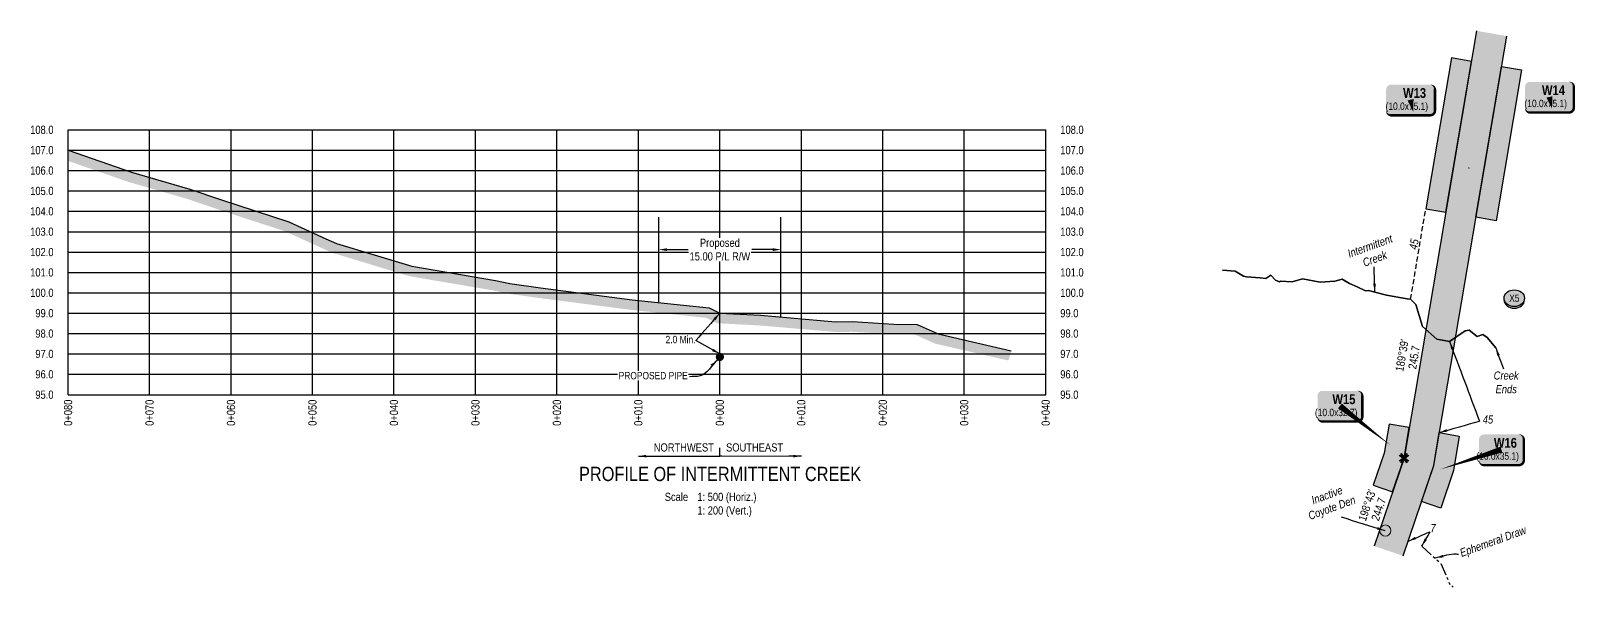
# Model space of a CAD drawing. Extents: x 406232 to 435383, y 6039561 to 6052989.
# Drawn here: x 417328 to 419224, y 6049374 to 6050057 of the extents above; entities that cross this region are included whole.
import ezdxf
from ezdxf.enums import TextEntityAlignment as Align

# ---------------------------------------------------------------- set-up
doc = ezdxf.new("R2010")
doc.units = 0
doc.header["$LTSCALE"] = 5
doc.header["$PDSIZE"] = 0.5
for name, pattern in [('foc-TIELINE', [1.875, 1.25, -0.625]), ('foc-TOPO', [1, 0.2, -0.8]), ('foc-TOPO-ephemeral', [6.25, 3.125, -0.625, 0.625, -0.625, 0.625, -0.625])]:
    doc.linetypes.add(name, pattern=pattern)
doc.layers.get('Defpoints').update_dxf_attribs({"color": 9})
for name, color, linetype, lineweight in [('AS-GENERAL', 48, 'Continuous', 18), ('T-TEXT', 48, 'Continuous', 18), ('T-TIE-T', 201, 'Continuous', 18)]:
    doc.layers.add(name, color=color, linetype=linetype, lineweight=lineweight)
for name, color, linetype in [('CG-NOTES', 7, 'Continuous'), ('DETAIL-T', 7, 'Continuous'), ('L-BD', 7, 'Continuous'), ('L-DETAIL-T', 3, 'Continuous'), ('L-MON', 1, 'Continuous'), ('P-CROSSINGS', 250, 'Continuous'), ('P-CROSSINGS-GRID', 8, 'Continuous'), ('P-CROSSINGS-GROUND', 48, 'foc-TOPO'), ('P-CROSSINGS-LINE', 3, 'Continuous'), ('P-PROPOSED', 10, 'Continuous'), ('P-PROPOSED-H', 21, 'Continuous'), ('P-TEMP-BLOCKS', 250, 'Continuous'), ('P-TEMP-H', 41, 'Continuous'), ('P-TEMP_WORKSPACE', 46, 'Continuous'), ('S-T7', 7, 'Continuous'), ('T-CREEK', 160, 'Continuous'), ('T-DRAW', 143, 'foc-TOPO-ephemeral'), ('T-TIE', 201, 'foc-TIELINE'), ('T-WATER-T', 170, 'Continuous')]:
    doc.layers.add(name, color=color, linetype=linetype)
doc.styles.add('140', font='ARIALN.TTF', dxfattribs={"height": 15})
doc.styles.add('80', font='ARIALN.TTF', dxfattribs={"height": 10})
doc.styles.add('80CG', font='ARIALN.TTF', dxfattribs={"height": 10})
doc.styles.add('80L', font='ARIALN.TTF', dxfattribs={"height": 10})
doc.styles.add('80LS', font='ARIALNI.TTF', dxfattribs={"height": 10})
doc.styles.add('BOLD', font='ARIALNB.TTF')
doc.styles.add('Crossing', font='ARIALN.TTF', dxfattribs={"height": 10})
doc.styles.add('foc-LtypeFont', font='ARIALN.TTF', dxfattribs={"height": 7.349999999999999})
doc.linetypes.add('foc-TOPO-flowdirection-NOLINE', pattern='A,0,[">",foc-LtypeFont,S=0.3,R=0,X=0,Y=-0.945],-20,[">",foc-LtypeFont,S=0.3,R=0,X=0,Y=-0.945],0', length=20)
doc.dimstyles.new('Compass 5 000', dxfattribs={"dimscale": 5, "dimtxt": 9, "dimasz": 2, "dimexe": 0.2, "dimexo": 0.0625, "dimgap": 0.5, "dimtad": 0, "dimtih": 1, "dimtoh": 1, "dimzin": 0, "dimdsep": 46, "dimtxsty": '80CG', "dimcen": 0.1, "dimse1": 1, "dimse2": 1, "dimclrd": 256, "dimclrt": 256, "dimaunit": 1, "dimadec": 4, "dimazin": 0, "dimtfac": 0.06, "dimtofl": 0, "dimtmove": 0, "dimatfit": 1, "dimfxl": 0.2, "dimtolj": 1, "dimtzin": 0, "dimlwd": -1, "dimarcsym": 0})

# ---------------------------------------------------------------- blocks, each defined once
blk = doc.blocks.new('PLIA')
at = {"color": 255, "const_width": 1}
blk.add_lwpolyline([(-0.5, 0, 1), (0.5, 0, 1)], format="xyb", close=True, dxfattribs=at)
blk = doc.blocks.new('PLIAA')
blk.add_blockref('PLIA', (0, 0))
blk = doc.blocks.new('PLIB')
at = {"color": 1}
blk.add_circle((0, 0), 0.8, dxfattribs=at)
blk = doc.blocks.new('PLIBB')
blk.add_blockref('PLIB', (0, 0))
blk = doc.blocks.new('PLICC')
for name in ['PLIAA', 'PLIBB']:
    blk.add_blockref(name, (0, 0))
blk = doc.blocks.new('PLI')
blk.add_blockref('PLICC', (0, 0))
blk = doc.blocks.new('*D860')
at = {"transparency": 16777216}
for p, q in [((418109.239366165, 6049788.341369713), (418135.1191940068, 6049788.341369713)), ((418239.170918165, 6049788.341369713), (418213.2910903232, 6049788.341369713))]:
    blk.add_line(p, q, dxfattribs=at)
for points in [[(418109.239366165, 6049790.00803638), (418109.239366165, 6049786.674703046), (418099.239366165, 6049788.341369713)], [(418239.170918165, 6049790.00803638), (418239.170918165, 6049786.674703046), (418249.170918165, 6049788.341369713)]]:
    blk.add_solid(points, dxfattribs=at)
at = {"layer": 'Defpoints', "color": 0, "transparency": 16777216}
for p in [(418099.239366165, 6049800.788439897), (418249.170918165, 6049800.788439897), (418249.170918165, 6049788.341369713)]:
    blk.add_point(p, dxfattribs=at)
at = {"transparency": 16777216, "insert": (418174.205142165, 6049788.341369713), "char_height": 10, "attachment_point": 5, "style": '80CG', "bg_fill": 3, "box_fill_scale": 1.1, "bg_fill_color": 256, "bg_fill_true_color": 13158600, "bg_fill_transparency": 0}
blk.add_mtext('\\A1;Proposed\\P15.00 P/L R/W', dxfattribs=at)
blk = doc.blocks.new('*U539')
h = blk.add_hatch(color=191)
edge = h.paths.add_edge_path()
edge.add_line((-23.99999999999998, -19.14915521729633), (23.99999999999998, -19.14915521729633))
edge.add_arc((23.99999999999998, -13.14915521729633), 6, 270, 360)
edge.add_line((29.99999999999998, -13.14915521729633), (29.99999999999998, 12.5))
edge.add_arc((23.99999999999998, 12.5), 6, 0, 90)
edge.add_line((23.99999999999998, 18.5), (-23.99999999999998, 18.5))
edge.add_arc((-23.99999999999998, 12.5), 6, 90, 180)
edge.add_line((-29.99999999999998, 12.5), (-29.99999999999998, -13.14915521729633))
edge.add_arc((-23.99999999999998, -13.14915521729633), 6, 180, 270)
at = {"color": 250, "flags": 128}
blk.add_lwpolyline([(-23.99999999999998, -19.14915521729633, 3, 3, 0), (23.99999999999998, -19.14915521729633, 3, 3, 0.414213562373095), (29.99999999999998, -13.14915521729633, 3, 3, 0), (29.99999999999998, 12.5, 3, 0, 0.414213562373095), (23.99999999999998, 18.5, 0, 0, 0), (-23.99999999999998, 18.5, 0, 0, 0.414213562373095), (-29.99999999999998, 12.5, 0, 0, 0), (-29.99999999999998, -13.14915521729633, 0, 3, 0.414213562373095)], format="xyseb", close=True, dxfattribs=at)
at = {"flags": 128}
blk.add_lwpolyline([(3.21835010522714, -14.80424082640029, 0, 7.5, 0), (-3.398394867633905e-15, 0, 0, 0, 0)], format="xyseb", dxfattribs=at)
at = {"color": 250}
for tag, p, height, style in [('TEMP_AREA_W1_001', (-9.212824010914055, 2.244292974654144), 12, 'BOLD'), ('ENTER_TEXT_001', (-30.65893587994544, -12.47010782646594), 9, '80')]:
    blk.add_attdef(tag, p, '', height=height, dxfattribs=dict(at, style=style))
blk = doc.blocks.new('*U657')
h = blk.add_hatch(color=191)
edge = h.paths.add_edge_path()
edge.add_line((-21.49999999999998, -19.14915521729633), (21.49999999999998, -19.14915521729633))
edge.add_arc((21.49999999999998, -13.14915521729633), 6, 270, 360)
edge.add_line((27.49999999999998, -13.14915521729633), (27.49999999999998, 12.5))
edge.add_arc((21.49999999999998, 12.5), 6, 0, 90)
edge.add_line((21.49999999999998, 18.5), (-21.49999999999998, 18.5))
edge.add_arc((-21.49999999999998, 12.5), 6, 90, 180)
edge.add_line((-27.49999999999998, 12.5), (-27.49999999999998, -13.14915521729633))
edge.add_arc((-21.49999999999998, -13.14915521729633), 6, 180, 270)
at = {"color": 250, "flags": 128}
blk.add_lwpolyline([(-21.49999999999998, -19.14915521729633, 3, 3, 0), (21.49999999999998, -19.14915521729633, 3, 3, 0.414213562373095), (27.49999999999998, -13.14915521729633, 3, 3, 0), (27.49999999999998, 12.5, 3, 0, 0.414213562373095), (21.49999999999998, 18.5, 0, 0, 0), (-21.49999999999998, 18.5, 0, 0, 0.414213562373095), (-27.49999999999998, 12.5, 0, 0, 0), (-27.49999999999998, -13.14915521729633, 0, 3, 0.414213562373095)], format="xyseb", close=True, dxfattribs=at)
at = {"flags": 128}
blk.add_lwpolyline([(61.81061825571202, -48.09368143385647, 0, 7.5, 0), (-3.398394867633905e-15, 0, 0, 0, 0)], format="xyseb", dxfattribs=at)
at = {"color": 250}
for tag, p, height, style in [('TEMP_AREA_W1_001', (-9.212824010914055, 2.244292974654144), 12, 'BOLD'), ('ENTER_TEXT_001', (-30.65893587994544, -12.47010782646594), 9, '80')]:
    blk.add_attdef(tag, p, '', height=height, dxfattribs=dict(at, style=style))
blk = doc.blocks.new('*U658')
h = blk.add_hatch(color=191)
edge = h.paths.add_edge_path()
edge.add_line((-21.49999999999998, -19.14915521729633), (21.49999999999998, -19.14915521729633))
edge.add_arc((21.49999999999998, -13.14915521729633), 6, 270, 360)
edge.add_line((27.49999999999998, -13.14915521729633), (27.49999999999998, 12.5))
edge.add_arc((21.49999999999998, 12.5), 6, 0, 90)
edge.add_line((21.49999999999998, 18.5), (-21.49999999999998, 18.5))
edge.add_arc((-21.49999999999998, 12.5), 6, 90, 180)
edge.add_line((-27.49999999999998, 12.5), (-27.49999999999998, -13.14915521729633))
edge.add_arc((-21.49999999999998, -13.14915521729633), 6, 180, 270)
at = {"color": 250, "flags": 128}
blk.add_lwpolyline([(-21.49999999999998, -19.14915521729633, 3, 3, 0), (21.49999999999998, -19.14915521729633, 3, 3, 0.414213562373095), (27.49999999999998, -13.14915521729633, 3, 3, 0), (27.49999999999998, 12.5, 3, 0, 0.414213562373095), (21.49999999999998, 18.5, 0, 0, 0), (-21.49999999999998, 18.5, 0, 0, 0.414213562373095), (-27.49999999999998, 12.5, 0, 0, 0), (-27.49999999999998, -13.14915521729633, 0, 3, 0.414213562373095)], format="xyseb", close=True, dxfattribs=at)
at = {"flags": 128}
blk.add_lwpolyline([(-75.43697419781194, -24.43058579379719, 0, 7.5, 0), (-3.398394867633905e-15, 0, 0, 0, 0)], format="xyseb", dxfattribs=at)
at = {"color": 250}
for tag, p, height, style in [('TEMP_AREA_W1_001', (-9.212824010914055, 2.244292974654144), 12, 'BOLD'), ('ENTER_TEXT_001', (-30.65893587994544, -12.47010782646594), 9, '80')]:
    blk.add_attdef(tag, p, '', height=height, dxfattribs=dict(at, style=style))
blk = doc.blocks.new('xing2')
h = blk.add_hatch(color=50)
h.dxf.hatch_style = 1
edge = h.paths.add_edge_path()
edge.add_ellipse((0, 0), major_axis=(-12.5, 0), ratio=0.8162973455633619, start_angle=0, end_angle=360)
h = blk.add_hatch(color=250)
h.dxf.hatch_style = 1
edge = h.paths.add_edge_path()
edge.add_ellipse((0, -2.047489049626165), major_axis=(-12.5, 0), ratio=0.8162973455633619, start_angle=0, end_angle=180)
edge.add_line((12.5, -2.047489049626165), (12.5, 0))
edge.add_ellipse((0, 0), major_axis=(-12.5, 0), ratio=0.8162973455633619, start_angle=0, end_angle=180, ccw=False)
edge.add_line((-12.5, 0), (-12.5, -2.047489049626165))
at = {"color": 250}
blk.add_ellipse((0, 0), major_axis=(-12.5, 0), ratio=0.8162973455633619, dxfattribs=at)
blk.add_ellipse((0, -2.047489049626165), major_axis=(-12.5, 0), ratio=0.8162973455633619, start_param=0, end_param=3.141592653589793, dxfattribs=at)
at = {"color": 250, "style": 'Crossing'}
blk.add_attdef('CROSSING', text='', height=9, dxfattribs=at).set_placement((0.08916442567715421, 0.0199513138486509), align=Align.MIDDLE_CENTER)
at = {"color": 250, "style": 'Crossing', "flags": 1}
for tag, p in [('OWNER', (0.08916442567715421, -12.49201765665748)), ('DESCRIPTION', (0.08916442567715421, -25.770021277247)), ('LOCATION', (0.08916442567715421, -39.30337514164421)), ('DWG_REF', (0.08916442567715421, -52.83672900604233))]:
    blk.add_attdef(tag, text='', height=9, dxfattribs=at).set_placement(p, align=Align.MIDDLE_CENTER)
blk = doc.blocks.new('TEMP')
h = blk.add_hatch(color=255)
h.dxf.hatch_style = 1
h.paths.add_polyline_path([(-5.274161e-10, 0.2514284397220763), (-0.6656854269836912, 1.152061669657268), (-0.6656854269836914, 0.6656854303339061), (-1.152061663105632, 0.6656854303339061), (-0.2514284404497629, 5.273253e-10), (-1.152061661774314, -0.665685419564579), (-0.6656854224511335, -0.6656854195645793), (-0.6656854224511335, -1.152061655686338), (-5.273251e-10, -0.2514284436956587), (0.6656854183820542, -1.152061663420681), (0.6656854183820542, -0.6656854208922597), (1.152061656810019, -0.6656854053035205), (0.2514284429676993, 5.273253e-10), (1.152061671303363, 0.6656854258011663), (0.6656854287749412, 0.6656854258011663), (0.6656854131859291, 1.15206166422904)])
h.paths.add_polyline_path([(0.5656854229146121, 0.8485281473411305), (0.5656854319800914, 0.5656854258011663), (0.8485281444547581, 0.5656854258011663), (0.0831890339399251, 0), (0.8485281399220186, -0.5656854150320215), (0.5656854183820542, -0.5656854240973189), (0.5656854183820542, -0.8485281365719859), (0, -0.08318903609469999), (-0.5656854224511337, -0.8485281320390644), (-0.5656854224511337, -0.5656854195645792), (-0.8485281349258001, -0.5656854195645794), (-0.0831890328488955, 0), (-0.8485281394583584, 0.5656854303339058), (-0.5656854269836913, 0.5656854303339061), (-0.5656854269836913, 0.8485281428085727), (0, 0.0831890306941206)], flags=16)
h = blk.add_hatch(color=1)
h.dxf.hatch_style = 1
h.paths.add_polyline_path([(0, 0.0831890306941205), (-0.5656854269836911, 0.8485281428085727), (-0.5656854269836912, 0.5656854303339061), (-0.8485281394583578, 0.5656854303339061), (-0.0831890328488953, -1e-16), (-0.8485281349258001, -0.5656854195645793), (-0.5656854224511337, -0.5656854195645793), (-0.5656854224511337, -0.848528132039064), (0, -0.08318903609469999), (0.5656854183820542, -0.8485281365719856), (0.5656854183820542, -0.5656854240973191), (0.8485281399220184, -0.5656854150320213), (0.0831890339399251, -1e-16), (0.8485281444547581, 0.5656854258011663), (0.5656854319800914, 0.5656854258011663), (0.5656854229146121, 0.8485281473411308)])
at = {"color": 1}
for p, q in [((-0.0831890328488953, 0), (0.0831890339399252, 0)), ((0, 0.0831890306941205), (0, -0.08318903609469999))]:
    blk.add_line(p, q, dxfattribs=at)
at = {"color": 255, "flags": 128}
blk.add_lwpolyline([(-0.251428440449763, 5.27325e-10), (-1.152061663105632, 0.6656854303339061), (-0.6656854269836914, 0.6656854303339061), (-0.6656854269836914, 1.152061669657268), (-5.274159999999999e-10, 0.2514284397220763), (0.6656854131859291, 1.15206166422904), (0.6656854287749412, 0.6656854258011663), (1.152061671303363, 0.6656854258011663), (0.2514284429676991, 5.27325e-10), (1.152061656810019, -0.6656854053035204), (0.6656854183820542, -0.6656854208922596), (0.6656854183820542, -1.152061663420681), (-5.27325e-10, -0.2514284436956586), (-0.6656854224511335, -1.152061655686338), (-0.6656854224511335, -0.6656854195645793), (-1.152061661774314, -0.6656854195645793)], close=True, dxfattribs=at)
at = {"color": 1, "flags": 128}
blk.add_lwpolyline([(-0.0831890328488953, 0), (-0.8485281394583578, 0.5656854303339061), (-0.5656854269836913, 0.5656854303339061), (-0.5656854269836913, 0.8485281428085727), (0, 0.0831890306941205), (0.5656854229146121, 0.8485281473411305), (0.5656854319800914, 0.5656854258011663), (0.8485281444547581, 0.5656854258011663), (0.0831890339399252, 0), (0.8485281399220184, -0.5656854150320214), (0.5656854183820542, -0.5656854240973189), (0.5656854183820542, -0.8485281365719856), (0, -0.08318903609469999), (-0.5656854224511335, -0.848528132039064), (-0.5656854224511335, -0.5656854195645792), (-0.8485281349258001, -0.5656854195645792)], close=True, dxfattribs=at)

msp = doc.modelspace()

# ---------------------------------------------------------------- hatches: boundary and pattern name
at = {"layer": 'P-CROSSINGS-GROUND'}
h = msp.add_hatch(dxfattribs=at)
h.set_pattern_fill('EARTH', color=256, scale=2.498859199999981, angle=45)
h.set_pattern_definition([(45, (1990.254501646417, 3475.200944005695), (0, 22.44039562648982), [15.86775591999988, -15.86775591999988]), (45, (1986.04692746645, 3479.408518185662), (0, 22.44039562648982), [15.86775591999988, -15.86775591999988]), (45, (1981.839353286484, 3483.616092365629), (0, 22.44039562648982), [15.86775591999988, -15.86775591999988]), (135, (1981.839353286484, 3486.42114181894), (-22.44039562648982, 0), [15.86775591999986, -15.86775591999986]), (135, (1986.04692746645, 3490.628715998906), (-22.44039562648982, 0), [15.86775591999986, -15.86775591999986]), (135, (1990.254501646417, 3494.836290178874), (-22.44039562648982, 0), [15.86775591999986, -15.86775591999986])])
edge = h.paths.add_edge_path()
edge.add_arc((418442.1981736624, 6049684.977608157), 92.00000009701873, 339.1916232246436, 346.996943270801)
edge.add_line((418531.839115485, 6049664.277328749), (418442.1981737555, 6049684.977608115))
edge.add_line((418442.1981737555, 6049684.977608129), (418416.3053948492, 6049696.682572156))
edge.add_line((418416.3053948483, 6049696.682572142), (418387.6898938754, 6049697.057743336))
edge.add_line((418387.6898938754, 6049697.05774335), (418337.2092906582, 6049700.009090105))
edge.add_line((418337.2092906582, 6049700.009090091), (418316.1952167678, 6049699.834010202))
edge.add_line((418316.1952167678, 6049699.834010202), (418224.1695264441, 6049707.737616763))
edge.add_line((418224.169526445, 6049707.737616763), (418174.205142165, 6049710.377608134))
edge.add_line((418174.205142165, 6049710.377608148), (418161.2108780586, 6049716.8417712))
edge.add_line((418161.2108780586, 6049716.8417712), (418066.6514257233, 6049726.796313656))
edge.add_line((418066.6514257224, 6049726.796313642), (417953.8469249201, 6049741.377967536))
edge.add_line((417953.8469249201, 6049741.377967536), (417916.3583761249, 6049746.580341492))
edge.add_line((417916.3583761258, 6049746.580341492), (417898.6256662129, 6049750.507133348))
edge.add_line((417898.6256662121, 6049750.507133348), (417796.2226584832, 6049767.890065547))
edge.add_line((417796.2226584832, 6049767.890065561), (417703.7086843605, 6049795.908000667))
edge.add_line((417703.7086843605, 6049795.908000667), (417690.390963041, 6049801.777608136))
edge.add_line((417690.3909630419, 6049801.777608136), (417645.1952774068, 6049822.427608144))
edge.add_line((417645.1952774059, 6049822.427608144), (417603.590834132, 6049835.952608149))
edge.add_line((417603.5908341329, 6049835.952608135), (417561.1309212727, 6049849.952608124))
edge.add_line((417561.1309212719, 6049849.952608124), (417523.5960281715, 6049862.677608115))
edge.add_line((417523.5960281724, 6049862.677608115), (417451.97833413, 6049883.327608123))
edge.add_line((417451.97833413, 6049883.327608123), (417374.2051421649, 6049910.413931986))
edge.add_line((417374.2051421649, 6049910.413931986), (417374.205142165, 6049897.183574105))
edge.add_line((417374.205142165, 6049897.183574105), (417448.1900894167, 6049871.416594617))
edge.add_line((417448.1900894167, 6049871.416594631), (417519.8575033656, 6049850.752258554))
edge.add_line((417519.8575033647, 6049850.752258554), (417557.1688553008, 6049838.103043017))
edge.add_line((417557.1688553016, 6049838.103043017), (417599.7032193778, 6049824.078494766))
edge.add_line((417599.7032193778, 6049824.078494766), (417640.6529190413, 6049810.766342394))
edge.add_line((417640.6529190413, 6049810.76634238), (417685.2750555599, 6049790.37839812))
edge.add_line((417685.2750555595, 6049790.37839812), (417699.3625502224, 6049784.16952335))
edge.add_line((417699.362550222, 6049784.16952335), (417793.3550710492, 6049755.703809127))
edge.add_line((417793.3550710501, 6049755.703809127), (417896.2280130091, 6049738.241105496))
edge.add_line((417896.2280130091, 6049738.24110551), (417914.145462175, 6049734.273404361))
edge.add_line((417914.1454621741, 6049734.273404347), (417952.1873130948, 6049728.994247356))
edge.add_line((417952.1873130948, 6049728.994247356), (418065.1963079853, 6049714.386159571))
edge.add_line((418065.1963079862, 6049714.386159585), (418157.662696821, 6049704.651959875))
edge.add_line((418157.662696821, 6049704.651959875), (418170.9593197467, 6049698.037384558))
edge.add_line((418170.9593197458, 6049698.037384558), (418223.3051020426, 6049695.271566154))
edge.add_line((418223.3051020426, 6049695.27156614), (418315.7116287735, 6049687.335251525))
edge.add_line((418315.7116287744, 6049687.335251525), (418336.8963724159, 6049687.51175336))
edge.add_line((418336.8963724151, 6049687.51175336), (418387.2431503024, 6049684.568230696))
edge.add_line((418387.2431503024, 6049684.568230696), (418413.5345367316, 6049684.223530431))
edge.add_line((418413.5345367325, 6049684.223530445), (418438.1801117293, 6049673.082371365))
edge.add_line((418438.1801117293, 6049673.082371351), (418528.1973586562, 6049652.295193939))
at = {"layer": 'P-PROPOSED-H'}
h = msp.add_hatch(color=256, dxfattribs=at)
h.dxf.hatch_style = 1
h.paths.add_polyline_path([(418977.4320530829, 6049424.631557612), (419012.9326691513, 6049412.603542262), (419050.4499242976, 6049523.335498754), (419140.0864924121, 6050050.42128747), (419103.1333570867, 6050056.705562825), (419013.9932252103, 6049532.541640737)])
at = {"layer": 'P-TEMP-H'}
h = msp.add_hatch(color=256, dxfattribs=at)
h.dxf.hatch_style = 1
h.paths.add_polyline_path([(419065.3178355949, 6049834.341834585), (419096.7824692404, 6050019.361857252), (419072.1475667479, 6050023.551285516), (419040.682935639, 6049838.531262431)])
h = msp.add_hatch(color=256, dxfattribs=at)
h.dxf.hatch_style = 1
h.paths.add_polyline_path([(419102.271159914, 6049828.057527089), (419133.7348229767, 6050013.077714787), (419158.3697254658, 6050008.888286482), (419126.9050943591, 6049823.868263427)])
h = msp.add_hatch(color=256, dxfattribs=at)
h.dxf.hatch_style = 1
h.paths.add_polyline_path([(419020.3586281795, 6049569.971634579), (418995.7237292484, 6049574.161083808), (418989.6904525429, 6049538.684066708), (418976.3207563852, 6049499.2234876), (418999.987833753, 6049491.204810735), (419013.9932252103, 6049532.541640737)])
h = msp.add_hatch(color=256, dxfattribs=at)
h.dxf.hatch_style = 1
h.paths.add_polyline_path([(419059.1555271746, 6049471.158118494), (419035.4884498087, 6049479.176795419), (419050.4499242976, 6049523.335498754), (419057.2324161563, 6049563.789380705), (419081.8770307756, 6049559.657468266), (419074.7621189642, 6049517.220881814)])

# ---------------------------------------------------------------- linework, layer by layer
for p, q in [((418099.239366165, 6049723.365688477), (418099.239366165, 6049828.231948739)), ((418249.170918165, 6049705.590377628), (418249.170918165, 6049828.231948739))]:
    msp.add_line(p, q)
at = {"layer": 'AS-GENERAL'}
msp.add_circle((418991.1028230325, 6049443.692795113), 6.87416027760606, dxfattribs=at)
at = {"layer": 'CG-NOTES'}
msp.add_line((418174.205142165, 6049534.97291797), (418174.205142165, 6049544.972917985), dxfattribs=at)
at = {"layer": 'Defpoints', "color": 2}
msp.add_point((418990.8832061047, 6049447.211391519), dxfattribs=at)
msp.add_point((418990.8832061047, 6049447.211391519), dxfattribs=at)
at = {"layer": 'P-CROSSINGS-GRID', "color": 8}
for p, q in [((417374.205142165, 6049935.377608148), (418574.205142164, 6049935.377608149)), ((417374.205142165, 6049610.377608134), (417374.205142165, 6049935.377608148)), ((417474.205142164, 6049610.377608134), (417474.205142164, 6049935.377608148)), ((417574.2051421641, 6049610.377608134), (417574.205142164, 6049935.377608148)), ((417674.2051421651, 6049610.377608134), (417674.205142165, 6049935.377608148)), ((417774.205142165, 6049610.377608134), (417774.205142165, 6049935.377608148)), ((417874.205142165, 6049610.377608134), (417874.205142165, 6049935.377608148)), ((417974.2051421641, 6049610.377608134), (417974.205142164, 6049935.377608148)), ((418074.2051421641, 6049610.377608134), (418074.205142164, 6049935.377608148)), ((418174.205142165, 6049610.377608134), (418174.205142165, 6049935.377608148)), ((418274.205142165, 6049610.377608134), (418274.205142165, 6049935.377608148)), ((418374.205142165, 6049610.377608134), (418374.2051421649, 6049935.377608148)), ((418474.205142164, 6049610.377608134), (418474.2051421641, 6049935.377608148)), ((418574.159510165, 6049610.377608134), (418574.159510165, 6049935.377608148)), ((417374.205142165, 6049910.377608148), (418574.205142164, 6049910.377608149)), ((417374.205142165, 6049885.377608148), (418574.205142164, 6049885.377608148)), ((417374.205142165, 6049860.377608148), (418574.205142164, 6049860.377608149)), ((417374.205142165, 6049835.377608133), (418574.205142164, 6049835.377608133)), ((417374.205142165, 6049810.377608133), (418574.205142164, 6049810.377608133)), ((417374.205142165, 6049785.377608133), (418574.205142164, 6049785.377608133)), ((417374.205142165, 6049760.377608148), (418574.205142164, 6049760.377608148)), ((417374.205142165, 6049735.377608148), (418574.205142164, 6049735.377608148)), ((417374.205142165, 6049710.377608148), (418574.205142164, 6049710.377608147)), ((417374.205142165, 6049685.377608149), (418574.205142164, 6049685.377608149)), ((417374.205142165, 6049660.377608133), (418574.205142164, 6049660.377608134)), ((417374.205142165, 6049635.377608133), (418574.205142164, 6049635.377608133)), ((417374.205142165, 6049610.377608133), (418574.205142164, 6049610.377608133))]:
    msp.add_line(p, q, dxfattribs=at)
at = {"layer": 'P-CROSSINGS-LINE', "color": 3, "flags": 128}
msp.add_lwpolyline([(417374.2051421649, 6049910.413931986), (417451.97833413, 6049883.327608123), (417523.5960281724, 6049862.677608115), (417561.1309212719, 6049849.952608124), (417603.5908341329, 6049835.952608135), (417645.1952774059, 6049822.427608144), (417690.3909630419, 6049801.777608136), (417703.7086843605, 6049795.908000667), (417796.2226584832, 6049767.890065561), (417898.6256662121, 6049750.507133348), (417916.3583761258, 6049746.580341492), (417953.8469249201, 6049741.377967536), (418066.6514257224, 6049726.796313642), (418161.2108780586, 6049716.8417712), (418174.205142165, 6049710.377608148), (418224.169526445, 6049707.737616763), (418316.1952167678, 6049699.834010202), (418337.2092906582, 6049700.009090091), (418387.6898938754, 6049697.05774335), (418416.3053948483, 6049696.682572142), (418442.1981737555, 6049684.977608129), (418531.8391154851, 6049664.277328748)], dxfattribs=at)
at = {"layer": 'P-PROPOSED', "flags": 128}
for points in [[(419103.1333570867, 6050056.705562825), (419013.9932252103, 6049532.541640737), (418977.432053083, 6049424.631557612)], [(419012.9326691504, 6049412.603542262), (419050.4499242976, 6049523.335498754), (419140.086492412, 6050050.421287471)]]:
    msp.add_lwpolyline(points, dxfattribs=at)
at = {"layer": 'P-TEMP_WORKSPACE', "flags": 128}
for points in [[(419065.3178355949, 6049834.341834585), (419096.7824692404, 6050019.361857252), (419072.1475667479, 6050023.551285516), (419040.682935639, 6049838.531262431)], [(419102.271159914, 6049828.057527089), (419133.7348229767, 6050013.077714787), (419158.3697254658, 6050008.888286482), (419126.9050943591, 6049823.868263427)], [(419020.3586281795, 6049569.971634579), (418995.7237292484, 6049574.161083808), (418989.6904525429, 6049538.684066708), (418976.3207563852, 6049499.2234876), (418999.987833753, 6049491.204810735), (419013.9932252103, 6049532.541640737)], [(419059.1555271746, 6049471.158118494), (419035.4884498087, 6049479.176795419), (419050.4499242976, 6049523.335498754), (419057.2324161563, 6049563.789380705), (419081.8770307756, 6049559.657468266), (419074.7621189642, 6049517.220881814)]]:
    msp.add_lwpolyline(points, close=True, dxfattribs=at)
at = {"layer": 'T-CREEK', "flags": 128}
msp.add_lwpolyline([(419126.5653230277, 6049667.960295116), (419116.1503230275, 6049680.525295113), (419110.6953230301, 6049684.010295129), (419103.9528230336, 6049681.730295222), (419094.1353230266, 6049689.660295223), (419089.0053230267, 6049688.527795208), (419069.9203230335, 6049675.680295127), (419054.3978230266, 6049678.282795208), (419036.5878230267, 6049693.827795112), (419028.6553230267, 6049720.890295113), (419022.1353230276, 6049727.622795207), (419017.7128230276, 6049727.927795113), (418992.5528230277, 6049732.660295209), (418970.4804270462, 6049738.386054583), (418966.8728230267, 6049737.882795114), (418956.5978230276, 6049742.582795129), (418947.0378230278, 6049746.680295129), (418937.9153230266, 6049752.10779513), (418928.9128230277, 6049749.460295113), (418911.0478230267, 6049748.272795114), (418889.4928230266, 6049752.405295113), (418876.5378230267, 6049748.890295128), (418862.5728230276, 6049749.442795129), (418861.3103230277, 6049748.625295116), (418856.2028230276, 6049750.827795128), (418850.4703230276, 6049757.077795115), (418844.5603230266, 6049752.752795113), (418837.3878230267, 6049753.747795129), (418820.4828230276, 6049754.82029513), (418816.8678230266, 6049755.707795113), (418806.7803230276, 6049761.715295114), (418791.3353230277, 6049763.192795114)], dxfattribs=at)
at = {"layer": 'T-CREEK', "linetype": 'foc-TOPO-flowdirection-NOLINE', "flags": 128}
msp.add_lwpolyline([(418791.3353230277, 6049763.192795114), (418806.7803230276, 6049761.715295114), (418816.8678230266, 6049755.707795113), (418820.4828230276, 6049754.82029513), (418837.3878230267, 6049753.747795129), (418844.5603230266, 6049752.752795113), (418850.4703230276, 6049757.077795115), (418856.2028230276, 6049750.827795128), (418861.3103230277, 6049748.625295116), (418862.5728230276, 6049749.442795129), (418876.5378230267, 6049748.890295128), (418889.4928230266, 6049752.405295113), (418911.0478230267, 6049748.272795114), (418928.9128230277, 6049749.460295113), (418937.9153230266, 6049752.10779513), (418947.0378230278, 6049746.680295129), (418956.5978230276, 6049742.582795129), (418966.8728230267, 6049737.882795114), (418970.4804270462, 6049738.386054583), (418992.5528230277, 6049732.660295209), (419017.7128230276, 6049727.927795113), (419022.1353230276, 6049727.622795207), (419028.6553230267, 6049720.890295113), (419036.5878230267, 6049693.827795112), (419054.3978230266, 6049678.282795208), (419069.9203230335, 6049675.680295127), (419089.0053230267, 6049688.527795208), (419094.1353230266, 6049689.660295223), (419103.9528230336, 6049681.730295222), (419110.567125983, 6049684.092195531), (419116.1503230275, 6049680.525295113), (419126.5653230277, 6049667.960295116)], dxfattribs=at)
at = {"layer": 'T-DRAW', "flags": 128}
msp.add_lwpolyline([(419035.9578230314, 6049424.462795209), (419059.2253230336, 6049403.275295127), (419070.4853230326, 6049377.352795113), (419074.4928230269, 6049374.290295115)], dxfattribs=at)
at = {"layer": 'T-TIE', "flags": 128}
msp.add_lwpolyline([(419022.1353230276, 6049727.622795207), (419040.682935639, 6049838.531262431)], dxfattribs=at)
at = {"layer": 'T-TIE-T'}
msp.add_line((419092.5803772961, 6049888.827481367), (419094.5511692113, 6049888.492325417), dxfattribs=at)

# ---------------------------------------------------------------- block references
at = {"layer": 'L-MON'}
for name, p, xscale, yscale, zscale in [('PLI', (418174.205142165, 6049656.665087773), 4.997718399999963, 4.997718399999963, 4.997718399999963), ('TEMP', (419013.9932252103, 6049532.541640737), 4.997718399999972, 4.997718399999972, 4.997718399999972)]:
    msp.add_blockref(name, p, dxfattribs=dict(at, xscale=xscale, yscale=yscale, zscale=zscale))
at = {"layer": 'P-CROSSINGS', "xscale": 0.99954368, "yscale": 0.99954368, "zscale": 0.99954368}
msp.add_blockref('xing2', (419149.3488010399, 6049728.74449162), dxfattribs=at).add_auto_attribs({'CROSSING': 'X5'})
at = {"layer": 'P-TEMP-BLOCKS', "xscale": 0.99954368, "yscale": 0.99954368, "zscale": 2.499999999999985}
for p, values in [((419022.0413457942, 6049972.268552574), {'TEMP_AREA_W1_001': 'W13', 'ENTER_TEXT_001': '(10.0x75.1)'}), ((419192.5262347254, 6049975.687826038), {'TEMP_AREA_W1_001': 'W14', 'ENTER_TEXT_001': '(10.0x75.1)'})]:
    msp.add_blockref('*U539', p, dxfattribs=at).add_auto_attribs(values)
at = {"layer": 'P-TEMP-BLOCKS'}
for name, p, values in [('*U657', (418935.313554133, 6049596.541717416), {'TEMP_AREA_W1_001': 'W15', 'ENTER_TEXT_001': '(10.0x32.7)'}), ('*U658', (419133.5164273358, 6049543.036179308), {'TEMP_AREA_W1_001': 'W16', 'ENTER_TEXT_001': '(10.0x35.1)'})]:
    msp.add_blockref(name, p, dxfattribs=at).add_auto_attribs(values)

# ---------------------------------------------------------------- texts
at = {"style": '80'}
for s, p in [('0+080', (417374.1180934169, 6049604.299121516)), ('0+070', (417474.1180934169, 6049604.299121516)), ('0+060', (417574.1180934159, 6049604.299121516)), ('0+050', (417674.1180934159, 6049604.299121516)), ('0+040', (417774.1180934169, 6049604.299121516)), ('0+030', (417874.1180934169, 6049604.299121516)), ('0+020', (417974.1180934169, 6049604.299121516)), ('0+010', (418074.1180934159, 6049604.299121516)), ('0+000', (418174.1180934159, 6049604.299121516)), ('0+010', (418274.1180934169, 6049604.299121516)), ('0+020', (418374.1180934169, 6049604.299121516)), ('0+030', (418474.1180934169, 6049604.299121516)), ('0+040', (418574.1180934159, 6049604.299121516))]:
    msp.add_text(s, height=9.99999999999994, rotation=90, dxfattribs=at).set_placement(p, align=Align.MIDDLE_RIGHT)
at = {"insert": (418107.5984644662, 6049682.521638989), "char_height": 8.995893119999925, "attachment_point": 1, "style": '80L'}
msp.add_mtext_dynamic_manual_height_columns('2.0 Min.', width=45.29006661893628, gutter_width=44.97946559999989, heights=[0], dxfattribs=at)
at = {"layer": 'DETAIL-T', "insert": (418106.5495239799, 6049490.010354162), "char_height": 9.99999999999994, "attachment_point": 1, "style": '80L'}
msp.add_mtext_dynamic_manual_height_columns('Scale^I1: 500 (Horiz.)\\P^I1: 200 (Vert.)', width=217.1051029644143, gutter_width=44.99999999999991, heights=[0], dxfattribs=at)
at = {"layer": 'L-BD', "color": 5, "style": '80L'}
for s, rotation, p in [("189°39'", 80.34849999653437, (419011.5007453511, 6049658.607474473)), ('245.7', 80.34849999653437, (419026.2816847087, 6049656.093804945)), ("198°43'", 71.28300000003001, (418968.6053129997, 6049474.708711612)), ('244.7', 71.28300000003001, (418982.8055594204, 6049469.89750548))]:
    msp.add_text(s, height=9.995436799999908, rotation=rotation, dxfattribs=at).set_placement(p, align=Align.MIDDLE)
at = {"layer": 'L-DETAIL-T', "insert": (418174.4857559333, 6049521.884008787), "char_height": 17.49999999999994, "width": 426.7046725784419, "attachment_point": 2, "rotation": 1.8363889000862477e-07, "style": '140'}
msp.add_mtext('PROFILE OF INTERMITTENT CREEK', dxfattribs=at)
at = {"layer": 'S-T7', "style": '80'}
for s, p in [('108.0', (417356.2806696353, 6049935.377608148)), ('107.0', (417356.2806696353, 6049910.377608148)), ('106.0', (417356.2806696353, 6049885.377608148)), ('105.0', (417356.2806696353, 6049860.377608148)), ('104.0', (417356.2806696353, 6049835.377608133)), ('103.0', (417356.2806696353, 6049810.377608133)), ('102.0', (417356.2806696353, 6049785.377608133)), ('101.0', (417356.2806696353, 6049760.377608148)), ('100.0', (417356.2806696353, 6049735.377608148)), ('99.0', (417356.2806696353, 6049710.377608148)), ('98.0', (417356.2806696353, 6049685.377608149)), ('97.0', (417356.2806696353, 6049660.377608133)), ('96.0', (417356.2806696353, 6049635.377608133)), ('95.0', (417356.2806696353, 6049610.377608133))]:
    msp.add_text(s, height=9.99999999999994, dxfattribs=at).set_placement(p, align=Align.MIDDLE_RIGHT)
for s, p in [('108.0', (418592.0722881142, 6049935.377608148)), ('107.0', (418592.0722881142, 6049910.377608148)), ('106.0', (418592.0722881142, 6049885.377608148)), ('105.0', (418592.0722881142, 6049860.377608148)), ('104.0', (418592.0722881142, 6049835.377608133)), ('103.0', (418592.0722881142, 6049810.377608133)), ('102.0', (418592.0722881142, 6049785.377608133)), ('101.0', (418592.0722881142, 6049760.377608148)), ('100.0', (418592.0722881142, 6049735.377608148)), ('99.0', (418592.0722881142, 6049710.377608148)), ('98.0', (418592.0722881142, 6049685.377608149)), ('97.0', (418592.0722881142, 6049660.377608133)), ('96.0', (418592.0722881142, 6049635.377608133)), ('95.0', (418592.0722881142, 6049610.377608133))]:
    msp.add_text(s, height=9.99999999999994, dxfattribs=at).set_placement(p, align=Align.MIDDLE_LEFT)
at = {"layer": 'T-CREEK', "insert": (419128.4683547201, 6049638.878509841), "char_height": 9.999999999999947, "attachment_point": 1, "style": '80L'}
msp.add_mtext_dynamic_manual_height_columns('\\pi-4.35606;{\\fArial Narrow|b0|i1|c0|p34;Creek \\P\\pi-2.0607;Ends}', width=21.41065829189025, gutter_width=49.99999999999986, heights=[0], dxfattribs=at)
at = {"layer": 'T-TEXT', "insert": (418888.9852017704, 6049481.460874631), "char_height": 9.995436799999858, "attachment_point": 1, "rotation": 20.000000000000004, "style": '80L'}
msp.add_mtext_dynamic_manual_height_columns('\\pi10.82609;{\\fArial Narrow|b0|i1|c0|p34;Inactive\\P\\pi0.56816;Coyote Den}', width=60.28393842911797, gutter_width=49.97718399999953, heights=[0], dxfattribs=at)
at = {"layer": 'T-TIE-T', "style": '80LS'}
msp.add_text('45', height=9.995436799999887, rotation=80.50608057135322, dxfattribs=at).set_placement((419026.2290126803, 6049794.9095258), align=Align.MIDDLE)
for s, height, p in [('45', 9.995436799999887, (419117.0140293725, 6049579.925229982)), ('7', 9.995436799999943, (419049.6774937379, 6049446.651761035))]:
    msp.add_text(s, height=height, dxfattribs=at).set_placement(p, align=Align.MIDDLE)
at = {"layer": 'T-WATER-T', "char_height": 9.995436799999858, "attachment_point": 1, "rotation": 20.000000000000004, "style": '80L'}
for s, width, insert in [('\\pi0.32611;{\\fArial Narrow|b0|i1|c0|p34;Intermittent \\P\\pi13.86018;Creek}', 57.82939733225592, (418943.3500860507, 6049787.591137042)), ('\\pi0.32611;{\\fArial Narrow|b0|i1|c0|p34;Ephemeral Draw}', 85.98843824903638, (419081.0452508078, 6049420.414444593))]:
    msp.add_mtext_dynamic_manual_height_columns(s, width=width, gutter_width=49.97718399999953, heights=[0], dxfattribs=dict(at, insert=insert))

# ---------------------------------------------------------------- leaders
at = {"path_type": 1}
for points in [[(418174.205142165, 6049710.377608148), (418144.5824658092, 6049676.935529976)], [(418174.205142165, 6049660.377608133), (418144.5824658092, 6049676.935529976)]]:
    msp.add_leader(points, dimstyle='Compass 5 000', dxfattribs=at)
msp.add_leader([(418171.1535255942, 6049652.681667577), (418150.1408070474, 6049633.421801163), (418136.7502578284, 6049632.331370874)], dimstyle='Compass 5 000', override={"dimgap": 0.5, "dimtad": 0}, dxfattribs=at)
at = {"layer": 'CG-NOTES', "path_type": 1}
for points in [[(418074.205142164, 6049534.97291797), (418174.205142165, 6049534.97291797)], [(418274.205142165, 6049534.97291797), (418174.205142165, 6049534.97291797)]]:
    msp.add_leader(points, dimstyle='Compass 5 000', override={"dimgap": 0.5, "dimtad": 0}, dxfattribs=at)
at = {"layer": 'T-CREEK', "path_type": 1}
msp.add_leader([(419126.5653230277, 6049667.960295116), (419135.9587417289, 6049641.971604704)], dimstyle='Compass 5 000', override={"dimgap": 0.5, "dimtad": 0}, dxfattribs=at)
at = {"layer": 'T-TEXT', "path_type": 1}
msp.add_leader([(418990.8783724786, 6049443.458748793), (418937.3381616031, 6049459.913534827)], dimstyle='Compass 5 000', override={"dimgap": 0.5, "dimtad": 0}, dxfattribs=at)
at = {"layer": 'T-TIE-T', "color": 6, "path_type": 1}
for points in [[(419069.9203230335, 6049675.680295127), (419106.6009168345, 6049578.05373229)], [(419057.2324161563, 6049563.789380705), (419106.6009168345, 6049578.05373229)], [(419019.0088505333, 6049430.537355687), (419045.9828956685, 6049442.21322317)], [(419035.9578230314, 6049424.462795209), (419045.9828956685, 6049442.21322317)]]:
    msp.add_leader(points, dimstyle='Compass 5 000', dxfattribs=at)
at = {"layer": 'T-WATER-T', "path_type": 1}
msp.add_leader([(418978.070222988, 6049736.417199709), (418977.3047701314, 6049767.303179352)], dimstyle='Compass 5 000', override={"dimgap": 0.5, "dimtad": 0}, dxfattribs=at)
msp.add_leader([(419052.4807966106, 6049410.280470796), (419075.3148666297, 6049414.998789552), (419080.7439573628, 6049414.751583402)], dimstyle='Compass 5 000', dxfattribs=at)

# ---------------------------------------------------------------- next in the draw order: texts
at = {"insert": (418050.0185841483, 6049638.242912115), "char_height": 8.995893119999925, "width": 84.2929912590575, "attachment_point": 1, "style": '80L', "bg_fill": 3, "box_fill_scale": 1.15, "bg_fill_color": 256, "bg_fill_true_color": 256, "bg_fill_transparency": 0}
msp.add_mtext('PROPOSED PIPE', dxfattribs=at)
at = {"color": 3, "insert": (418166.8374447454, 6049550.653746015), "char_height": 9.99999999999994, "width": 78.43131763458175, "attachment_point": 3, "style": '80', "bg_fill": 2}
msp.add_mtext('NORTHWEST', dxfattribs=at)

# ---------------------------------------------------------------- next in the draw order: dimensions: what is measured, and where the dimension line sits
at = {"color": 2}
dim = msp.add_aligned_dim(p1=(418099.239366165, 6049800.788439897), p2=(418249.170918165, 6049800.788439897), distance=-12.44707018416375, text='Proposed\\P15.00 P/L R/W', dimstyle='Compass 5 000', override={"dimtfill": 1}, dxfattribs=at)
dim.commit()
dim.dimension.update_dxf_attribs({"geometry": '*D860', "text_midpoint": (418174.205142165, 6049788.341369713)})

# ---------------------------------------------------------------- next in the draw order: texts
at = {"color": 3, "insert": (418181.7951613285, 6049550.653746015), "char_height": 9.99999999999994, "width": 71.79644458273445, "attachment_point": 1, "style": '80', "bg_fill": 2}
msp.add_mtext('SOUTHEAST', dxfattribs=at)

doc.saveas('drawing.dxf')
